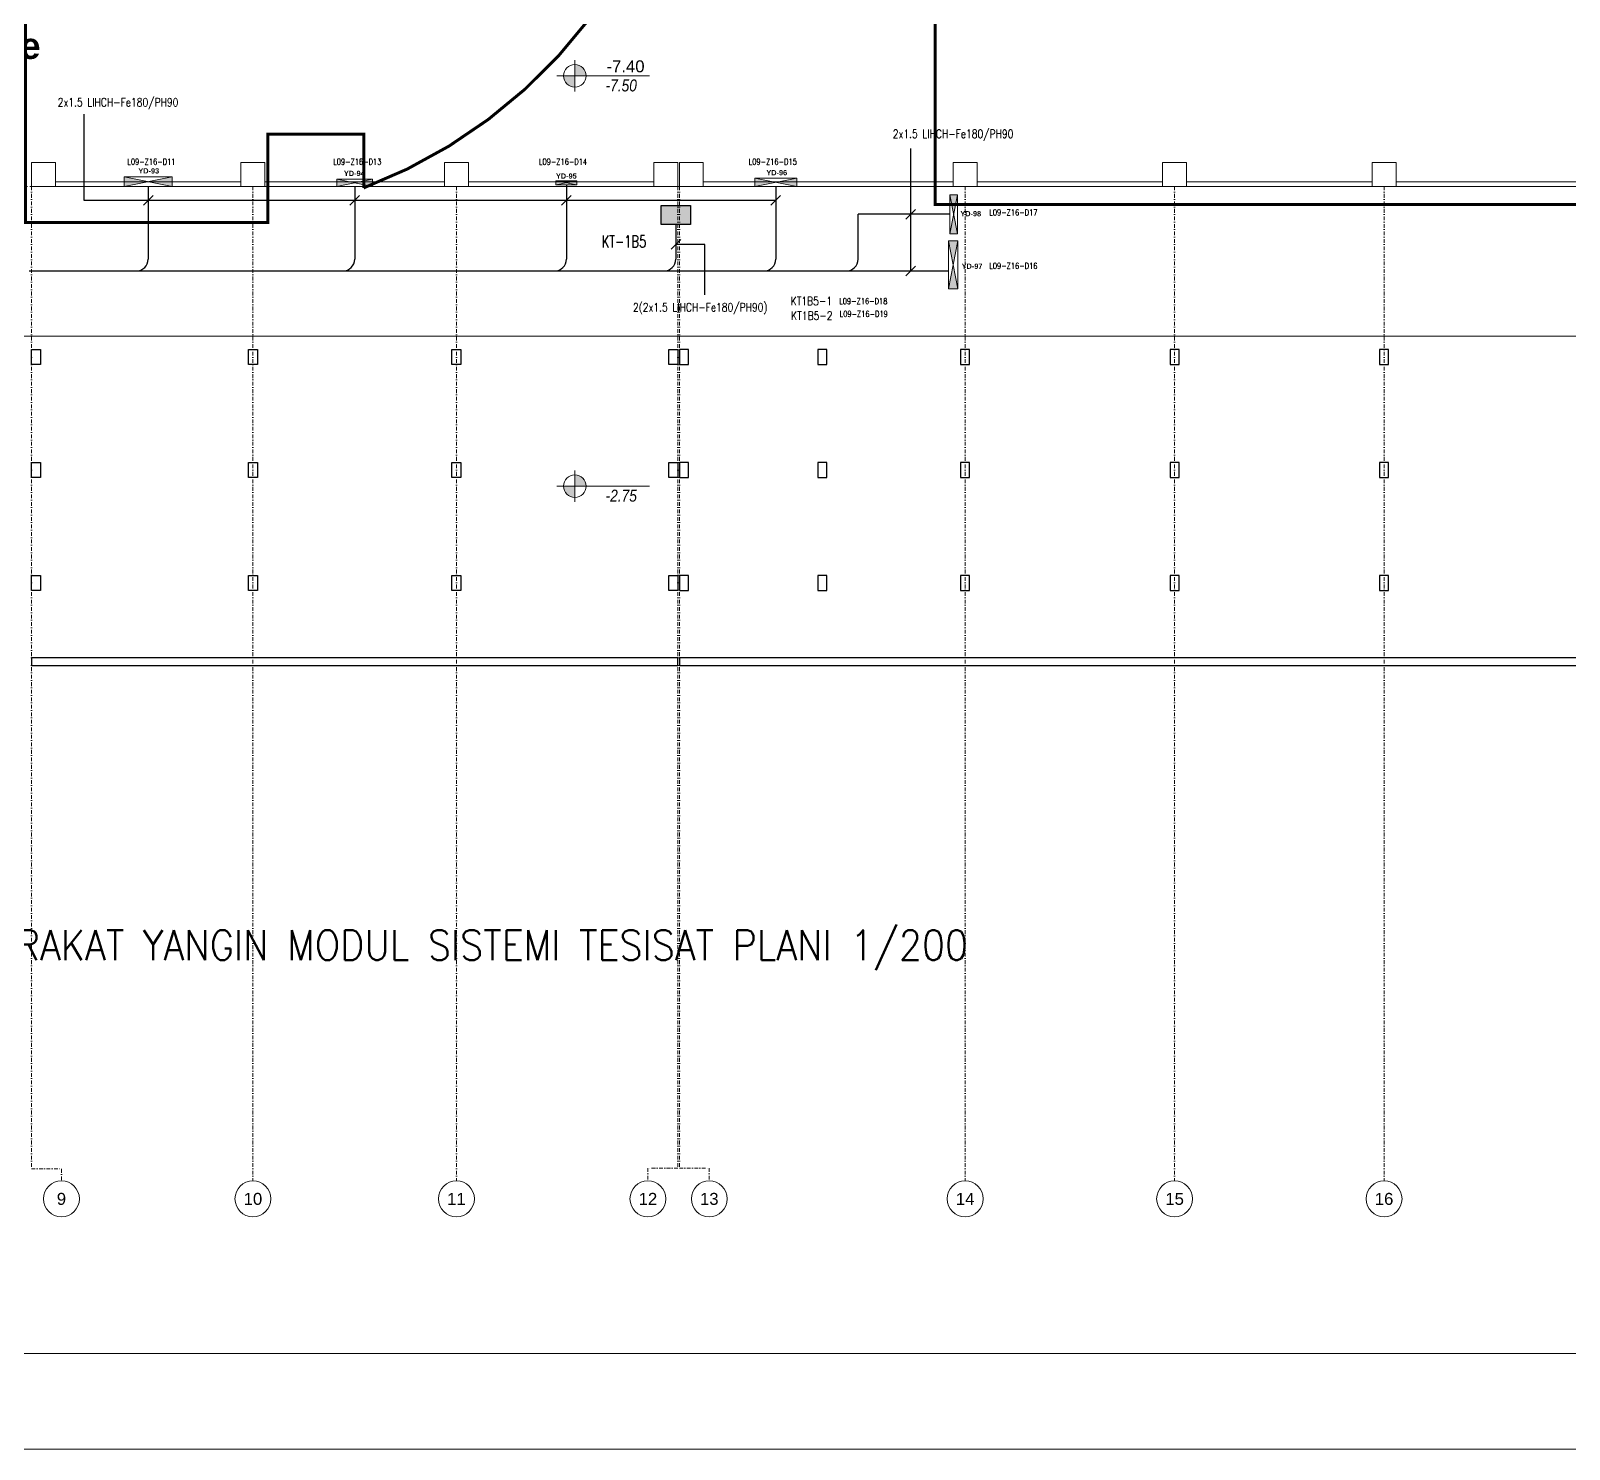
# Model space of a CAD drawing. Header units: metres. Extents: x -19121 to 152404, y -12107 to 46241.
# Drawn here: x 89358 to 94499, y -4219 to 520 of the extents above; entities that cross this region are included whole.
import ezdxf
from ezdxf.enums import TextEntityAlignment as Align

# ---------------------------------------------------------------- set-up
doc = ezdxf.new("R2010")
doc.units = ezdxf.units.M
doc.header["$LTSCALE"] = 50
doc.header["$MEASUREMENT"] = 0
for name, pattern in [('DASHDOT2', [0.5, 0.25, -0.125, 0, -0.125]), ('DOT2', [0.125, 0, -0.125]), ('HIDDEN2', [4.7625, 3.175, -1.5875])]:
    doc.linetypes.add(name, pattern=pattern)
doc.layers.get('0').update_dxf_attribs({"color": 9, "lineweight": 9})
for name, color, linetype, lineweight in [('00', 9, 'Continuous', 9), ('01', 9, 'Continuous', 9), ('06D', 9, 'Continuous', 9), ('20', 9, 'DOT2', 9), ('21', 9, 'Continuous', 9), ('24', 9, 'DASHDOT2', 9), ('40A', 9, 'Continuous', 9), ('E-AYDINLATMA VE PRİZ PANOSU', 7, 'Continuous', 30), ('E-DEDEKTÖR NUMARALARI', 20, 'Continuous', 30), ('E-KUVVET PANOSU (MCC)', 7, 'Continuous', 30), ('E-MODÜL HATTI', 6, 'Continuous', 30), ('E-YAZI', 7, 'Continuous', 30), ('EQ LIST', 7, 'Continuous', 9), ('H-DAMPER', 1, 'Continuous', 15)]:
    doc.layers.add(name, color=color, linetype=linetype, lineweight=lineweight)
doc.styles.add('Arial', font='arial.ttf', dxfattribs={"height": 2.5})
doc.styles.add('E-YAZI', font='txttw.shx', dxfattribs={"height": 200})
doc.styles.add('MuuM_TEXT-ITALIC', font='ARIALNI.TTF')
doc.styles.get("Standard").update_dxf_attribs({"font": 'ARIALN.TTF'})

# ---------------------------------------------------------------- blocks, each defined once
blk = doc.blocks.new('A$C59E826CC')
h = blk.add_hatch(color=256)
h.paths.add_polyline_path([(500, 100), (1000, 0), (1000, 200)])
h.paths.add_polyline_path([(0, 200), (0, 0), (500, 100)])
for p, q in [((1000, 0), (0, 200)), ((1000, 200), (0, 0))]:
    blk.add_line(p, q)
blk.add_lwpolyline([(1000, 200), (1000, 0), (0, 0), (0, 200)], close=True)
blk = doc.blocks.new('100_KUVVET PANOSU (MCC)')
at = {"layer": 'E-KUVVET PANOSU (MCC)', "color": 4}
for p, q in [((-3.07, 3.95), (3.07, 3.95)), ((-3.07, 0), (-3.07, 3.95)), ((3.07, 3.95), (3.07, 0)), ((3.07, 0), (-3.07, 0))]:
    blk.add_line(p, q, dxfattribs=at)
blk.add_solid([(-3.07, 3.95), (3.07, 3.95), (-3.07, 0), (3.07, 0)], dxfattribs=at)
blk = doc.blocks.new('0_aks')
at = {"linetype": 'Continuous'}
blk.add_circle((0, 0), 3, dxfattribs=at)
at = {"style": 'Arial'}
blk.add_attdef('AKS', text='', height=2, dxfattribs=at).set_placement((0, 0), align=Align.MIDDLE_CENTER)
blk = doc.blocks.new('p-akslar_yeni')
at = {"layer": '24'}
for points in [[(11775, -8575), (11775, -11857.2)], [(12515, -8575), (12515, -11897.2)], [(13195, -8575), (13195, -11897.2)], [(13935, -8575), (13935, -11854.6), (13835, -11854.6), (13835, -11897.2)], [(13940, -8575), (13940, -11854.6), (14040, -11854.6), (14040, -11897.2)], [(14895, -8575), (14895, -11897.2)], [(15595, -8575), (15595, -11897.2)], [(16295, -8575), (16295, -11897.2)], [(11775, -11857.2), (11875, -11857.2), (11875, -11897.2)]]:
    blk.add_lwpolyline(points, dxfattribs=at)
at = {"layer": '21', "xscale": 20, "yscale": 20, "zscale": 20}
for p, values in [((11875, -11957.2), {'AKS': '9'}), ((12515, -11957.2), {'AKS': '10'}), ((13195, -11957.2), {'AKS': '11'}), ((13835, -11957.2), {'AKS': '12'}), ((14040, -11957.2), {'AKS': '13'}), ((14895, -11957.2), {'AKS': '14'}), ((15595, -11957.2), {'AKS': '15'}), ((16295, -11957.2), {'AKS': '16'})]:
    blk.add_blockref('0_aks', p, dxfattribs=at).add_auto_attribs(values)
blk = doc.blocks.new('p-kolon_80x80')
blk.add_lwpolyline([(-40, -40), (40, -40), (40, 40), (-40, 40)], close=True)
blk = doc.blocks.new('1.Bod.Ara.Sitatik Elk')
at = {"lineweight": -3}
for points in [[(5360, -9175), (5390, -9175), (5390, -9225), (5360, -9225)], [(6085, -9175), (6115, -9175), (6115, -9225), (6085, -9225)], [(6765, -9175), (6795, -9175), (6795, -9225), (6765, -9225)], [(7489.9, -9175), (7519.9, -9175), (7519.9, -9225), (7489.9, -9225)], [(7525, -10230), (11292.5, -10230), (11292.5, -9175), (11262.5, -9175), (11262.5, -9225), (11267.5, -9225), (11267.5, -9552.5), (11262.5, -9552.5), (11262.5, -9602.5), (11267.5, -9602.5), (11267.5, -9930), (11262.5, -9930), (11262.5, -9980), (11267.5, -9980), (11267.5, -10205), (7525, -10205)], [(7525, -9225), (7555, -9225), (7555, -9175), (7525, -9175)], [(7987.5, -9225), (8017.5, -9225), (8017.5, -9175), (7987.5, -9175)], [(8465, -9225), (8495, -9225), (8495, -9175), (8465, -9175)], [(9165, -9225), (9195, -9225), (9195, -9175), (9165, -9175)], [(9865, -9225), (9895, -9225), (9895, -9175), (9865, -9175)], [(5360, -9552.5), (5390, -9552.5), (5390, -9602.5), (5360, -9602.5)], [(6085, -9552.5), (6115, -9552.5), (6115, -9602.5), (6085, -9602.5)], [(6765, -9552.5), (6795, -9552.5), (6795, -9602.5), (6765, -9602.5)], [(7489.9, -9552.5), (7519.9, -9552.5), (7519.9, -9602.5), (7489.9, -9602.5)], [(7525, -9602.5), (7555, -9602.5), (7555, -9552.5), (7525, -9552.5)], [(7987.5, -9602.5), (8017.5, -9602.5), (8017.5, -9552.5), (7987.5, -9552.5)], [(8465, -9602.5), (8495, -9602.5), (8495, -9552.5), (8465, -9552.5)], [(9165, -9602.5), (9195, -9602.5), (9195, -9552.5), (9165, -9552.5)], [(9865, -9602.5), (9895, -9602.5), (9895, -9552.5), (9865, -9552.5)], [(5360, -9930), (5390, -9930), (5390, -9980), (5360, -9980)], [(6085, -9930), (6115, -9930), (6115, -9980), (6085, -9980)], [(6765, -9930), (6795, -9930), (6795, -9980), (6765, -9980)], [(7489.9, -9930), (7519.9, -9930), (7519.9, -9980), (7489.9, -9980)], [(7525, -9980), (7555, -9980), (7555, -9930), (7525, -9930)], [(7987.5, -9980), (8017.5, -9980), (8017.5, -9930), (7987.5, -9930)], [(8465, -9980), (8495, -9980), (8495, -9930), (8465, -9930)], [(9165, -9980), (9195, -9980), (9195, -9930), (9165, -9930)], [(9865, -9980), (9895, -9980), (9895, -9930), (9865, -9930)], [(5360, -10230), (7520.1, -10230), (7520.1, -10205), (5360, -10205)]]:
    blk.add_lwpolyline(points, close=True, dxfattribs=at)
at = {"layer": '01'}
for p in [(5400, -8590), (6100, -8590), (6780, -8590), (7480, -8590), (7565, -8590), (8480, -8590), (9180, -8590), (9880, -8590)]:
    blk.add_blockref('p-kolon_80x80', p, dxfattribs=at)
blk = doc.blocks.new('0_elevationtarget-p-bk')
h = blk.add_hatch(color=250)
h.paths.add_polyline_path([(1.88, 0, 0.414214), (0, 1.88), (0, 0)])
h.paths.add_polyline_path([(0, 0), (-1.88, 0, 0.414214), (0, -1.88)])
blk.add_line((0, -2.62), (0, 2.62))
blk.add_lwpolyline([(12.45, 0), (-3, 0)])
blk.add_circle((0, 0), 1.88)
at = {"style": 'Arial'}
blk.add_attdef('BITMISKOT', text='', height=2, dxfattribs=at).set_placement((4.5, 0), align=Align.BOTTOM_LEFT)
at = {"style": 'MuuM_TEXT-ITALIC'}
blk.add_attdef('FINISHINGFLOORLEVEL', text='', height=2, dxfattribs=at).set_placement((4.5, -0.59), align=Align.TOP_LEFT)
blk = doc.blocks.new('1.Bod.Ara.Mimari Elk')
at = {"layer": '00'}
for points in [[(5440, -8630), (6060, -8630), (6060, -8615), (5440, -8615)], [(6140, -8630), (6740, -8630), (6740, -8615), (6140, -8615)], [(6820, -8630), (7440, -8630), (7440, -8615), (6820, -8615)], [(7605, -8630), (8440, -8630), (8440, -8615), (7605, -8615)], [(8520, -8630), (9140, -8630), (9140, -8615), (8520, -8615)], [(9220, -8630), (9840, -8630), (9840, -8615), (9220, -8615)], [(9920, -8630), (10540, -8630), (10540, -8615), (9920, -8615)]]:
    blk.add_lwpolyline(points, close=True, dxfattribs=at)
at = {"layer": '06D'}
blk.add_lwpolyline([(905, -9130), (11262.5, -9130)], dxfattribs=at)
at = {"layer": '20', "ltscale": 2, "const_width": 10}
blk.add_lwpolyline([(8380, -5050), (8380, -8690), (12080, -8690), (12080, -6110), (9520, -6110), (9520, -5050)], close=True, dxfattribs=at)
blk.add_lwpolyline([(5340, -8750), (5340, -5330), (7540, -5330), (7540, -6950), (7540, -7350.38, -0.2628505), (6470, -8635), (6470, -8455), (6150, -8455), (6150, -8750)], format="xyb", close=True, dxfattribs=at)
at = {"layer": '20', "linetype": 'HIDDEN2', "ltscale": 0.1}
blk.add_lwpolyline([(1640, -8630), (11940, -8630)], dxfattribs=at)
at = {"layer": '21', "xscale": 20, "yscale": 20, "zscale": 20}
blk.add_blockref('0_elevationtarget-p-bk', (7175.81, -8260.67), dxfattribs=at).add_auto_attribs({'BITMISKOT': ' -7.40', 'FINISHINGFLOORLEVEL': ' -7.50'})
at = {"layer": '21'}
ref = blk.add_blockref('0_elevationtarget-p-bk', (7175.81, -9631.09), dxfattribs=dict(at, xscale=20, yscale=20, zscale=20))
ref.add_attrib('FINISHINGFLOORLEVEL', ' -2.75', dxfattribs={"layer": '0', "height": 40, "style": 'MuuM_TEXT-ITALIC'}).set_placement((7265.81, -9642.93), align=Align.TOP_LEFT)

msp = doc.modelspace()

# ---------------------------------------------------------------- linework, layer by layer
at = {"layer": '40A'}
for points in [[(102159.3, -4218.6), (74159.3, -4218.6), (74159.3, 12601.4), (102159.3, 12601.4)], [(74479.3, 12281.4), (99999.5, 12281.4), (99999.5, -3898.6), (74479.3, -3898.6)]]:
    msp.add_lwpolyline(points, close=True, dxfattribs=at)
at = {"layer": 'E-MODÜL HATTI', "ltscale": 50}
for p, q in [((91147.5, 5.1), (91147.5, -242.4)), ((89750, 0), (89750, -242.4)), ((90440, 0), (90440, -242.4)), ((91847.3, 0), (91847.3, -242.4)), ((92429, -92.8), (92122.5, -92.8)), ((92122.5, -242.4), (92122.5, -92.8)), ((91513.2, -127.3), (91513.2, -242.4)), ((89352.2, -282.4), (92424, -282.4))]:
    msp.add_line(p, q, dxfattribs=at)
for centre in [(89710, -242.4), (90400, -242.4), (91107.5, -242.4), (91473.2, -242.4), (91807.3, -242.4), (92082.5, -242.4)]:
    msp.add_arc(centre, 40, 270, 0, dxfattribs=at)
at = {"layer": 'E-YAZI', "color": 3}
for p, q in [((89534.5, 241.2), (89534.5, -46.3)), ((92298.1, -282.4), (92298.1, 126.7)), ((89534.5, -46.3), (91847.3, -46.3)), ((89766.2, -30.1), (89733.8, -62.4)), ((90456.2, -30.1), (90423.8, -62.4)), ((91163.7, -30.1), (91131.3, -62.4)), ((91863.5, -30.1), (91831.2, -62.4)), ((92314.3, -76.6), (92281.9, -108.9)), ((91529.4, -177.6), (91497.1, -210)), ((91610.6, -193.8), (91513.2, -193.8)), ((91610.6, -362.3), (91610.6, -193.8)), ((92314.3, -266.2), (92281.9, -298.5))]:
    msp.add_line(p, q, dxfattribs=at)

# ---------------------------------------------------------------- block references
for name in ['1.Bod.Ara.Mimari Elk', '1.Bod.Ara.Sitatik Elk']:
    msp.add_blockref(name, (84000, 8630))
at = {"layer": '24'}
msp.add_blockref('p-akslar_yeni', (77585, 8575), dxfattribs=at)
at = {"layer": 'E-KUVVET PANOSU (MCC)', "xscale": 16, "yscale": 16, "zscale": 16}
msp.add_blockref('100_KUVVET PANOSU (MCC)', (91513.2, -127.3), dxfattribs=at)
at = {"layer": 'H-DAMPER'}
for p, xscale, yscale, zscale in [((89670, 0), 0.1599999999999995, 0.1599999999999995, 0.1599999999999995), ((90380, 0), 0.1199999999999996, 0.1199999999999996, 0.1199999999999996), ((91112.5, 5.1), 0.0699999999999998, 0.0699999999999998, 0.0699999999999998)]:
    msp.add_blockref('A$C59E826CC', p, dxfattribs=dict(at, xscale=xscale, yscale=yscale, zscale=zscale))
for p, xscale, yscale, zscale, rotation in [((91917.3, 28), 0.1399999999999995, 0.1399999999999995, 0.1399999999999995, 180), ((92455, -157.8), 0.1299999999999995, 0.1299999999999995, 0.1299999999999995, 90), ((92456, -342.1), 0.1599999999999995, 0.1599999999999995, 0.1599999999999995, 90)]:
    msp.add_blockref('A$C59E826CC', p, dxfattribs=dict(at, xscale=xscale, yscale=yscale, zscale=zscale, rotation=rotation))

# ---------------------------------------------------------------- texts
at = {"layer": 'E-AYDINLATMA VE PRİZ PANOSU', "color": 4, "style": 'E-YAZI', "width": 0.7}
msp.add_text('KT-1B5', height=40, dxfattribs=at).set_placement((91265.4, -203.8))
msp.add_text('KT-1B5', height=40, dxfattribs=at).set_placement((91265.4, -203.8))
at = {"layer": 'E-DEDEKTÖR NUMARALARI', "style": 'E-YAZI', "width": 0.7}
for s, p in [('L09-Z16-D11', (89680.1, 72.7)), ('L09-Z16-D13', (90368.1, 72.7)), ('L09-Z16-D14', (91055.6, 72.7)), ('L09-Z16-D15', (91756.6, 72.7)), ('L09-Z16-D17', (92560.6, -96.8)), ('L09-Z16-D16', (92560.6, -275.3)), ('L09-Z16-D18', (92059.1, -393.3)), ('L09-Z16-D19', (92060.6, -435.8))]:
    msp.add_text(s, height=20, dxfattribs=at).set_placement(p)
at = {"layer": 'E-YAZI', "color": 3, "style": 'E-YAZI', "width": 0.8}
for s, p in [('2x1.5 LIHCH-Fe180/PH90', (89447.6, 267.2)), ('2x1.5 LIHCH-Fe180/PH90', (92238.1, 161.7)), ('2(2x1.5 LIHCH-Fe180/PH90)', (91370.1, -417.8)), ('KT1B5-1', (91897.1, -396.8)), ('KT1B5-2', (91898.6, -445.8))]:
    msp.add_text(s, height=28, dxfattribs=at).set_placement(p)
at = {"layer": 'E-YAZI', "color": 4, "style": 'E-YAZI', "width": 0.9}
msp.add_text('1. BODRUM ARAKAT YANGIN MODUL SISTEMI TESISAT PLANI 1/200', height=100, dxfattribs=at).set_placement((88493.7, -2584.4))
at = {"layer": 'EQ LIST', "color": 2, "insert": (88804.3, 469.2), "char_height": 87.75, "width": 1440.245, "attachment_point": 5}
msp.add_mtext('{\\fArial|b1|i0|c162|p34;YD-107 YD-108 ilave}', dxfattribs=at)
at = {"layer": 'EQ LIST', "color": 6, "char_height": 17.55, "width": 288.049, "attachment_point": 5}
for s, insert in [('{\\fArial|b1|i0|c162|p34;YD-93}', (89751.8, 51.9)), ('{\\fArial|b1|i0|c162|p34;YD-94}', (90438.7, 43.5)), ('{\\fArial|b1|i0|c162|p34;YD-96}', (91850.5, 45.8)), ('{\\fArial|b1|i0|c162|p34;YD-95}', (91147.3, 34.6)), ('{\\fArial|b1|i0|c162|p34;YD-98}', (92498.8, -91.1)), ('{\\fArial|b1|i0|c162|p34;YD-97}', (92503.1, -266.6))]:
    msp.add_mtext(s, dxfattribs=dict(at, insert=insert))

doc.saveas('drawing.dxf')
